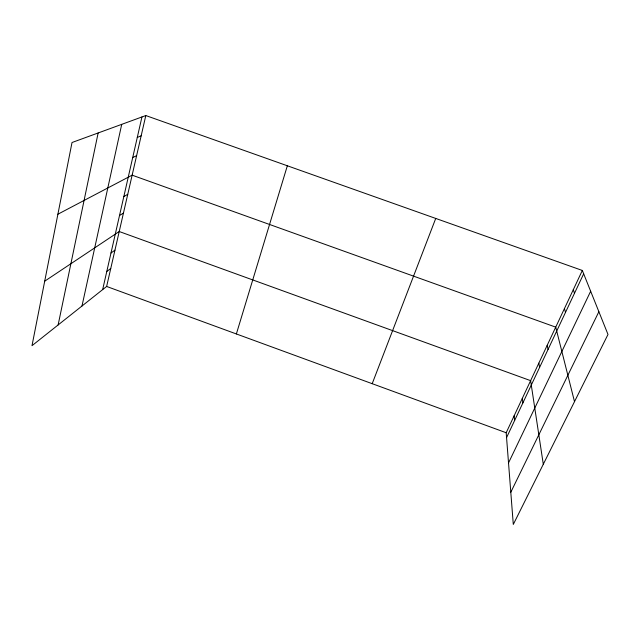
<?xml version="1.0" encoding="UTF-8"?>
<svg xmlns="http://www.w3.org/2000/svg" width="640" height="640" viewBox="0 0 640 640"><rect width="100%" height="100%" fill="white"/><g stroke="black" fill="none" stroke-linecap="round" stroke-linejoin="round"><path stroke-width="0.96" d="M58.128 324.952L98.144 132.96M81.984 306.016L121.728 124.344M102.656 289.616L141.944 116.96M145.808 115.552L72.016 142.512L32 345.688L106.632 286.456L145.808 115.552L582.32 270.456L608 334.456L513.296 524.448L506.184 432.744L582.32 270.456M236.368 333.952L287.344 165.776M372.2 383.688L435.736 218.432M506.56 437.608L583.664 273.792M508.52 462.928L590.664 291.248M510.8 492.248L598.872 311.704M106.784 271.472L110.752 268.48M110.992 252.992L114.952 250.176M44.704 281.176L119.224 231.52L530.616 380.656L543.296 464.256M119.512 215.528L123.448 213.08M123.832 196.56L127.76 194.296M57.888 214.216L132.144 175.168L555.728 327.144L574.504 401.648M132.712 157.52L136.608 155.672M137.28 137.44L141.168 135.8M106.632 286.456L506.184 432.744M573.28 289.72L574.496 293.256M564.416 308.616L565.52 312.336M547.2 345.32L548.072 349.4M538.832 363.152L539.6 367.4M522.32 398.344L522.888 402.92M514.176 415.704L514.64 420.424"/></g></svg>
